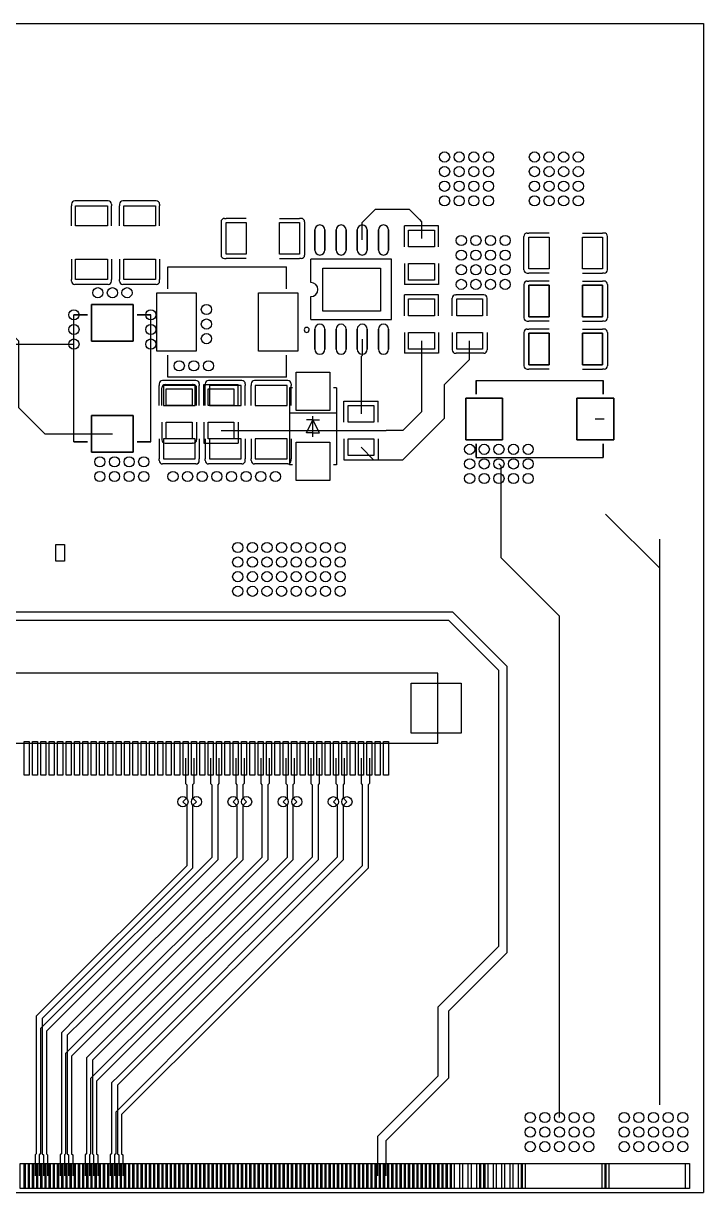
# Model space of a CAD drawing. Header units: millimetres. Extents: x 1 to 83, y 1 to 71.
# Drawn here: x 42.3 to 83, y 1 to 71 of the extents above; entities that cross this region are included whole.
import ezdxf

# ---------------------------------------------------------------- set-up
doc = ezdxf.new("R2010")
doc.units = ezdxf.units.MM

msp = doc.modelspace()

# ---------------------------------------------------------------- linework, layer by layer
for points in [[(1.006, 71), (82.996, 71)], [(82.996, 71), (82.996, 1)], [(47.375, 60.375), (45.375, 60.375)], [(50.25, 60.375), (48.25, 60.375)], [(45.175, 60.175), (45.175, 60.075)], [(45.175, 58.875), (45.175, 60.075)], [(47.575, 60.175), (47.575, 60.075)], [(47.575, 58.875), (47.575, 60.075)], [(48.05, 60.175), (48.05, 60.075)], [(48.05, 58.875), (48.05, 60.075)], [(50.45, 60.175), (50.45, 60.075)], [(50.45, 58.875), (50.45, 60.075)], [(62.575, 58.032), (62.575, 59.075), (63.375, 59.875), (65.375, 59.875), (66, 59.25)], [(54.125, 59.125), (54.125, 57.125)], [(54.325, 59.325), (54.425, 59.325)], [(55.625, 59.325), (54.425, 59.325)], [(57.625, 59.325), (58.825, 59.325)], [(58.925, 59.325), (58.825, 59.325)], [(59.125, 59.125), (59.125, 57.125)], [(65.105, 57.625), (65.105, 58.875)], [(67.145, 58.875), (65.105, 58.875)], [(66, 59.25), (66.125, 59.125), (66.125, 58.125)], [(67.145, 57.625), (67.145, 58.875)], [(72.25, 56.25), (72.25, 58.25)], [(72.45, 58.45), (72.55, 58.45)], [(73.75, 58.45), (72.55, 58.45)], [(75.75, 58.45), (76.95, 58.45)], [(77.05, 58.45), (76.95, 58.45)], [(77.25, 56.25), (77.25, 58.25)], [(45.175, 56.875), (45.175, 55.675)], [(47.575, 56.875), (47.575, 55.675)], [(48.05, 56.875), (48.05, 55.675)], [(50.45, 56.875), (50.45, 55.675)], [(54.325, 56.925), (54.425, 56.925)], [(55.625, 56.925), (54.425, 56.925)], [(57.625, 56.925), (58.825, 56.925)], [(58.925, 56.925), (58.825, 56.925)], [(59.502, 53.282), (64.328, 53.282), (64.328, 56.889), (59.527, 56.889), (59.502, 56.889)], [(59.502, 55.48), (59.502, 56.889)], [(50.95, 56.425), (58.05, 56.425)], [(50.95, 55.106), (50.95, 56.425)], [(58.05, 55.106), (58.05, 56.425)], [(65.105, 56.625), (65.105, 55.375)], [(67.145, 56.625), (67.145, 55.375)], [(72.45, 56.05), (72.55, 56.05)], [(73.75, 56.05), (72.55, 56.05)], [(75.75, 56.05), (76.95, 56.05)], [(77.05, 56.05), (76.95, 56.05)], [(28.69, 55.56), (28.69, 54.185), (29.5, 53.375), (40.625, 53.375), (42, 52), (42, 48), (43.575, 46.425), (47.625, 46.425)], [(45.175, 55.575), (45.175, 55.675)], [(47.375, 55.375), (45.375, 55.375)], [(47.575, 55.575), (47.575, 55.675)], [(48.05, 55.575), (48.05, 55.675)], [(50.25, 55.375), (48.25, 55.375)], [(50.45, 55.575), (50.45, 55.675)], [(67.145, 55.375), (65.105, 55.375)], [(72.25, 55.375), (72.25, 53.375)], [(72.25, 55.375), (72.25, 53.375)], [(72.45, 55.575), (72.55, 55.575)], [(72.45, 55.575), (72.55, 55.575)], [(73.75, 55.575), (72.55, 55.575)], [(73.75, 55.575), (72.55, 55.575)], [(75.75, 55.575), (76.95, 55.575)], [(75.75, 55.575), (76.95, 55.575)], [(77.05, 55.575), (76.95, 55.575)], [(77.05, 55.575), (76.95, 55.575)], [(77.25, 55.375), (77.25, 53.375)], [(77.25, 55.375), (77.25, 53.375)], [(59.502, 53.282), (59.502, 54.643)], [(65.105, 53.5), (65.105, 54.75)], [(67.145, 54.75), (65.105, 54.75)], [(67.145, 53.5), (67.145, 54.75)], [(68.16, 54.75), (68.2, 54.75)], [(69.8, 54.75), (68.2, 54.75)], [(69.82, 54.75), (69.8, 54.75)], [(69.84, 54.75), (69.8, 54.75)], [(67.96, 53.5), (67.96, 54.55)], [(70.04, 53.5), (70.04, 54.55)], [(45.325, 45.95), (45.325, 53.55)], [(45.325, 53.55), (46.144, 53.55)], [(45.325, 45.95), (45.325, 53.55)], [(46.144, 53.55), (45.325, 53.55)], [(49.106, 53.55), (49.925, 53.55)], [(49.925, 53.55), (49.106, 53.55)], [(49.925, 45.95), (49.925, 53.55)], [(49.925, 45.95), (49.925, 53.55)], [(72.45, 53.175), (72.55, 53.175)], [(72.45, 53.175), (72.55, 53.175)], [(72.45, 52.7), (72.55, 52.7)], [(72.45, 52.7), (72.55, 52.7)], [(73.75, 53.175), (72.55, 53.175)], [(73.75, 53.175), (72.55, 53.175)], [(73.75, 52.7), (72.55, 52.7)], [(73.75, 52.7), (72.55, 52.7)], [(75.75, 53.175), (76.95, 53.175)], [(75.75, 53.175), (76.95, 53.175)], [(75.75, 52.7), (76.95, 52.7)], [(75.75, 52.7), (76.95, 52.7)], [(77.05, 53.175), (76.95, 53.175)], [(77.05, 53.175), (76.95, 53.175)], [(77.05, 52.7), (76.95, 52.7)], [(77.05, 52.7), (76.95, 52.7)], [(36.309, 47.94), (36.309, 50.061), (38.049, 51.801), (45.326, 51.801)], [(62.499, 45.624), (63.251, 44.875), (64.999, 44.875), (67.501, 47.375), (67.501, 49.376), (68.999, 50.875), (68.999, 52)], [(62.575, 52.088), (62.575, 51.125), (62.5, 51.05), (62.5, 47.625)], [(65.105, 52.5), (65.105, 51.25)], [(66.125, 52), (66.125, 49.5)], [(67.145, 52.5), (67.145, 51.25)], [(67.96, 52.5), (67.96, 51.45)], [(70.04, 52.5), (70.04, 51.45)], [(72.25, 52.5), (72.25, 50.5)], [(72.25, 52.5), (72.25, 50.5)], [(77.25, 52.5), (77.25, 50.5)], [(77.25, 52.5), (77.25, 50.5)], [(50.95, 49.825), (50.95, 51.144)], [(58.05, 49.825), (58.05, 51.144)], [(67.145, 51.25), (65.105, 51.25)], [(68.16, 51.25), (68.2, 51.25)], [(69.8, 51.25), (68.2, 51.25)], [(69.84, 51.25), (69.8, 51.25)], [(63.5, 1.999), (63.5, 4.374), (67.125, 8.001), (67.125, 12.126), (70.749, 15.751), (70.749, 32.25), (67.749, 35.25), (38.001, 35.25), (31.874, 41.374), (29.126, 41.374), (26.375, 44.125), (26.375, 49.375), (27.501, 50.5), (32.499, 50.5), (33.769, 49.23), (33.769, 47.94)], [(58.05, 49.825), (50.95, 49.825)], [(72.45, 50.3), (72.55, 50.3)], [(72.45, 50.3), (72.55, 50.3)], [(73.75, 50.3), (72.55, 50.3)], [(73.75, 50.3), (72.55, 50.3)], [(75.75, 50.3), (76.95, 50.3)], [(75.75, 50.3), (76.95, 50.3)], [(77.05, 50.3), (76.95, 50.3)], [(77.05, 50.3), (76.95, 50.3)], [(50.425, 49.425), (50.425, 49.325)], [(50.425, 48.125), (50.425, 49.325)], [(50.585, 48.125), (50.585, 49.175)], [(52.625, 49.625), (50.625, 49.625)], [(50.785, 49.375), (50.825, 49.375)], [(50.825, 49.375), (52.425, 49.375)], [(52.465, 49.375), (52.425, 49.375)], [(52.665, 48.125), (52.665, 49.175)], [(52.825, 49.425), (52.825, 49.325)], [(52.825, 48.125), (52.825, 49.325)], [(53.105, 48.125), (53.105, 49.375)], [(53.105, 49.375), (55.145, 49.375)], [(53.175, 49.425), (53.175, 49.325)], [(53.175, 48.125), (53.175, 49.325)], [(55.375, 49.625), (53.375, 49.625)], [(55.145, 48.125), (55.145, 49.375)], [(55.575, 49.425), (55.575, 49.325)], [(55.575, 48.125), (55.575, 49.325)], [(55.925, 49.425), (55.925, 49.325)], [(55.925, 48.125), (55.925, 49.325)], [(58.125, 49.625), (56.125, 49.625)], [(58.225, 49.175), (58.225, 44.575)], [(58.394, 49.175), (58.225, 49.175)], [(58.325, 49.425), (58.325, 49.325)], [(58.325, 48.125), (58.325, 49.325)], [(61.025, 49.175), (60.856, 49.175)], [(61.025, 49.175), (61.025, 44.575)], [(66.124, 49.5), (66.124, 47.75), (65.001, 46.625), (64, 46.625)], [(69.393, 49.618), (76.993, 49.618)], [(69.393, 49.618), (69.393, 48.8)], [(69.393, 49.618), (76.993, 49.618)], [(69.393, 48.8), (69.393, 49.618)], [(76.993, 49.618), (76.993, 48.8)], [(76.993, 48.8), (76.993, 49.618)], [(61.48, 47.125), (61.48, 48.375)], [(61.48, 48.375), (63.52, 48.375)], [(63.52, 47.125), (63.52, 48.375)], [(58.225, 47.675), (61.025, 47.675)], [(50.585, 47.125), (50.585, 46.075)], [(52.665, 47.125), (52.665, 46.075)], [(53.105, 47.125), (53.105, 45.875)], [(55.145, 47.125), (55.145, 45.875)], [(59.625, 47.256), (59.244, 47.256)], [(59.244, 46.494), (59.625, 47.256)], [(59.625, 46.24), (59.625, 47.475)], [(59.625, 47.256), (60.006, 47.256)], [(60.006, 46.494), (59.625, 47.256)], [(76.518, 47.318), (77.057, 47.318)], [(54.125, 46.625), (60.625, 46.625)], [(59.625, 46.494), (59.244, 46.494)], [(59.625, 46.494), (60.006, 46.494)], [(60.5, 46.625), (64, 46.625)], [(64, 1.999), (64, 4.125), (67.749, 7.874), (67.749, 11.875), (71.25, 15.375), (71.25, 32.499), (68.001, 35.75), (38.491, 35.75), (28.674, 45.565)], [(45.325, 45.95), (46.144, 45.95)], [(46.144, 45.95), (45.325, 45.95)], [(49.106, 45.95), (49.925, 45.95)], [(49.925, 45.95), (49.106, 45.95)], [(50.425, 46.125), (50.425, 44.925)], [(50.785, 45.875), (50.825, 45.875)], [(50.805, 45.875), (50.825, 45.875)], [(50.825, 45.875), (52.425, 45.875)], [(52.465, 45.875), (52.425, 45.875)], [(52.825, 46.125), (52.825, 44.925)], [(53.105, 45.875), (55.145, 45.875)], [(53.175, 46.125), (53.175, 44.925)], [(55.575, 46.125), (55.575, 44.925)], [(55.925, 46.125), (55.925, 44.925)], [(58.325, 46.125), (58.325, 44.925)], [(61.48, 46.125), (61.48, 44.875)], [(63.52, 46.125), (63.52, 44.875)], [(69.393, 45.837), (69.393, 45.018)], [(69.393, 45.018), (69.393, 45.837)], [(76.993, 45.837), (76.993, 45.018)], [(76.993, 45.018), (76.993, 45.837)], [(50.425, 44.825), (50.425, 44.925)], [(52.825, 44.825), (52.825, 44.925)], [(53.175, 44.825), (53.175, 44.925)], [(55.575, 44.825), (55.575, 44.925)], [(55.925, 44.825), (55.925, 44.925)], [(58.325, 44.825), (58.325, 44.925)], [(61.48, 44.875), (63.52, 44.875)], [(69.393, 45.018), (76.993, 45.018)], [(69.393, 45.018), (76.993, 45.018)], [(52.625, 44.625), (50.625, 44.625)], [(55.375, 44.625), (53.375, 44.625)], [(58.125, 44.625), (56.125, 44.625)], [(58.394, 44.575), (58.225, 44.575)], [(61.025, 44.575), (60.856, 44.575)], [(74.374, 5.499), (74.374, 35.502), (70.876, 38.999), (70.876, 44.501), (70.749, 44.625)], [(80.375, 37.811), (80.375, 38.375), (77.125, 41.625)], [(80.376, 6.251), (80.375, 40.125)], [(53.5, 27), (53.5, 25.492), (53.572, 25.419), (53.572, 24.403), (53.572, 21.072), (44.5, 12), (43.322, 10.822), (43.322, 4.347), (43.322, 3.331), (43.25, 3.258), (43.25, 2)], [(54, 27), (54, 25.492), (53.927, 25.419), (53.927, 24.403), (53.927, 20.925), (44.855, 11.853), (43.677, 10.675), (43.677, 4.347), (43.677, 3.331), (43.75, 3.258), (43.75, 2)], [(56.5, 27), (56.5, 25.492), (56.572, 25.419), (56.572, 24.403), (56.572, 21.072), (46, 10.5), (44.822, 9.322), (44.822, 4.346), (44.822, 3.33), (44.75, 3.258), (44.75, 2)], [(57, 27), (57, 25.492), (56.927, 25.419), (56.927, 24.403), (56.927, 20.925), (46.355, 10.353), (45.177, 9.175), (45.177, 4.346), (45.177, 3.33), (45.25, 3.258), (45.25, 2)], [(59.5, 27), (59.5, 25.492), (59.573, 25.42), (59.573, 24.404), (59.573, 21.073), (51, 12.5), (46.322, 7.822), (46.322, 4.347), (46.322, 3.331), (46.25, 3.258), (46.25, 2)], [(60, 27), (60, 25.492), (59.928, 25.42), (59.928, 24.404), (59.928, 20.926), (51.355, 12.353), (46.677, 7.675), (46.677, 4.347), (46.677, 3.331), (46.75, 3.258), (46.75, 2)], [(62.5, 27), (62.5, 25.492), (62.573, 25.42), (62.573, 24.404), (62.573, 20.573), (54, 12), (47.822, 5.822), (47.822, 4.346), (47.822, 3.33), (47.75, 3.258), (47.75, 2)], [(63, 27), (63, 25.492), (62.928, 25.42), (62.928, 24.404), (62.928, 20.426), (54.355, 11.853), (48.177, 5.675), (48.177, 4.346), (48.177, 3.33), (48.25, 3.258), (48.25, 2)], [(52, 27), (52, 25.492), (52.072, 25.42), (52.072, 24.633), (51.843, 24.404)], [(52.5, 27), (52.5, 25.492), (52.427, 25.42), (52.427, 24.633), (52.656, 24.404)], [(55, 27), (55, 25.492), (55.072, 25.42), (55.072, 24.633), (54.843, 24.404)], [(55.5, 27), (55.5, 25.492), (55.427, 25.42), (55.427, 24.633), (55.656, 24.404)], [(58, 27), (58, 25.492), (58.072, 25.42), (58.072, 24.633), (57.843, 24.404)], [(58.5, 27), (58.5, 25.492), (58.427, 25.42), (58.427, 24.633), (58.656, 24.404)], [(61, 27), (61, 25.492), (61.073, 25.419), (61.073, 24.632), (60.844, 24.403)], [(61.5, 27), (61.5, 25.492), (61.428, 25.419), (61.428, 24.632), (61.657, 24.403)], [(51.843, 24.404), (52.072, 24.175), (52.072, 23.896), (52.072, 22.88)], [(52.656, 24.404), (52.427, 24.175), (52.427, 23.896), (52.427, 22.88)], [(54.843, 24.404), (55.072, 24.175), (55.072, 23.896), (55.072, 22.88)], [(55.656, 24.404), (55.427, 24.175), (55.427, 23.896), (55.427, 22.88)], [(57.843, 24.404), (58.072, 24.175), (58.072, 23.896), (58.072, 22.88)], [(58.656, 24.404), (58.427, 24.175), (58.427, 23.896), (58.427, 22.88)], [(60.844, 24.403), (61.073, 24.174), (61.073, 23.895), (61.073, 22.879)], [(61.657, 24.403), (61.428, 24.174), (61.428, 23.895), (61.428, 22.879)], [(52.072, 22.88), (52.072, 22.372), (52.072, 21.356), (52.072, 20.572), (44, 12.5), (43.072, 11.572), (43.072, 4.347), (43.072, 3.331), (43, 3.258), (43, 2)], [(52.427, 22.88), (52.427, 22.372), (52.427, 21.356), (52.427, 20.425), (44.355, 12.353), (43.427, 11.425), (43.427, 4.347), (43.427, 3.331), (43.5, 3.258), (43.5, 2)], [(55.072, 22.88), (55.072, 22.372), (55.072, 21.356), (55.072, 21.072), (45.5, 11.5), (44.572, 10.572), (44.572, 4.347), (44.572, 3.331), (44.5, 3.258), (44.5, 2)], [(55.427, 22.88), (55.427, 22.372), (55.427, 21.356), (55.427, 20.925), (45.855, 11.353), (44.927, 10.425), (44.927, 4.347), (44.927, 3.331), (45, 3.258), (45, 2)], [(58.072, 22.88), (58.072, 22.372), (58.072, 21.356), (58.072, 21.072), (48.5, 11.5), (46.072, 9.072), (46.072, 4.347), (46.072, 3.331), (46, 3.258), (46, 2)], [(58.427, 22.88), (58.427, 22.372), (58.427, 21.356), (58.427, 20.925), (48.855, 11.353), (46.427, 8.925), (46.427, 4.347), (46.427, 3.331), (46.5, 3.258), (46.5, 2)], [(61.073, 22.879), (61.073, 22.371), (61.073, 21.355), (61.073, 21.073), (48, 8), (47.572, 7.572), (47.572, 4.347), (47.572, 3.331), (47.5, 3.258), (47.5, 2)], [(61.428, 22.879), (61.428, 22.371), (61.428, 21.355), (61.428, 20.926), (48.355, 7.853), (47.927, 7.425), (47.927, 4.347), (47.927, 3.331), (48, 3.258), (48, 2)], [(40.506, 1), (82.996, 1)]]:
    msp.add_lwpolyline(points)
for points in [[(47.325, 60.075), (47.325, 58.875), (45.425, 58.875), (45.425, 60.075)], [(50.2, 60.075), (50.2, 58.875), (48.3, 58.875), (48.3, 60.075)], [(54.425, 59.075), (55.625, 59.075), (55.625, 57.175), (54.425, 57.175)], [(57.625, 59.075), (58.825, 59.075), (58.825, 57.175), (57.625, 57.175)], [(59.735, 58.632), (59.735, 57.432)], [(60.335, 58.632), (60.335, 57.432)], [(61.005, 58.632), (61.005, 57.432)], [(61.605, 58.632), (61.605, 57.432)], [(62.275, 58.632), (62.275, 57.432)], [(62.875, 58.632), (62.875, 57.432)], [(63.545, 58.632), (63.545, 57.432)], [(64.145, 58.632), (64.145, 57.432)], [(66.9, 58.625), (66.9, 57.625), (65.35, 57.625), (65.35, 58.625)], [(73.75, 56.3), (72.55, 56.3), (72.55, 58.2), (73.75, 58.2)], [(76.95, 56.3), (75.75, 56.3), (75.75, 58.2), (76.95, 58.2)], [(47.325, 56.875), (47.325, 55.675), (45.425, 55.675), (45.425, 56.875)], [(50.2, 56.875), (50.2, 55.675), (48.3, 55.675), (48.3, 56.875)], [(63.665, 53.78), (60.215, 53.78), (60.215, 56.34), (63.665, 56.34)], [(66.9, 56.625), (66.9, 55.625), (65.35, 55.625), (65.35, 56.625)], [(72.55, 55.325), (73.75, 55.325), (73.75, 53.425), (72.55, 53.425)], [(73.75, 55.325), (72.55, 55.325), (72.55, 53.425), (73.75, 53.425)], [(75.75, 55.325), (76.95, 55.325), (76.95, 53.425), (75.75, 53.425)], [(76.95, 55.325), (75.75, 55.325), (75.75, 53.425), (76.95, 53.425)], [(52.64, 51.375), (50.29, 51.375), (50.29, 54.875), (52.64, 54.875)], [(58.71, 51.375), (56.36, 51.375), (56.36, 54.875), (58.71, 54.875)], [(48.875, 54.175), (48.875, 51.975), (46.375, 51.975), (46.375, 54.175)], [(46.375, 54.175), (46.375, 51.975), (48.875, 51.975), (48.875, 54.175)], [(66.9, 54.5), (66.9, 53.5), (65.35, 53.5), (65.35, 54.5)], [(69.775, 54.5), (69.775, 53.5), (68.225, 53.5), (68.225, 54.5)], [(59.735, 52.688), (59.735, 51.488)], [(60.335, 52.688), (60.335, 51.488)], [(61.005, 52.688), (61.005, 51.488)], [(61.605, 52.688), (61.605, 51.488)], [(62.275, 52.688), (62.275, 51.488)], [(62.875, 52.688), (62.875, 51.488)], [(63.545, 52.688), (63.545, 51.488)], [(64.145, 52.688), (64.145, 51.488)], [(66.9, 52.5), (66.9, 51.5), (65.35, 51.5), (65.35, 52.5)], [(69.775, 52.5), (69.775, 51.5), (68.225, 51.5), (68.225, 52.5)], [(72.55, 52.45), (73.75, 52.45), (73.75, 50.55), (72.55, 50.55)], [(73.75, 52.45), (72.55, 52.45), (72.55, 50.55), (73.75, 50.55)], [(75.75, 52.45), (76.95, 52.45), (76.95, 50.55), (75.75, 50.55)], [(76.95, 52.45), (75.75, 52.45), (75.75, 50.55), (76.95, 50.55)], [(58.625, 47.825), (58.625, 50.125), (60.625, 50.125), (60.625, 47.825)], [(52.575, 48.125), (52.575, 49.325), (50.675, 49.325), (50.675, 48.125)], [(50.85, 48.125), (50.85, 49.125), (52.4, 49.125), (52.4, 48.125)], [(53.35, 48.125), (53.35, 49.125), (54.9, 49.125), (54.9, 48.125)], [(55.325, 48.125), (55.325, 49.325), (53.425, 49.325), (53.425, 48.125)], [(58.075, 48.125), (58.075, 49.325), (56.175, 49.325), (56.175, 48.125)], [(70.968, 48.568), (68.768, 48.568), (68.768, 46.068), (70.968, 46.068)], [(70.968, 46.068), (68.768, 46.068), (68.768, 48.568), (70.968, 48.568)], [(70.968, 48.568), (68.768, 48.568), (68.768, 46.068), (70.968, 46.068)], [(77.618, 46.068), (75.418, 46.068), (75.418, 48.568), (77.618, 48.568)], [(77.618, 48.568), (75.418, 48.568), (75.418, 46.068), (77.618, 46.068)], [(61.725, 47.125), (61.725, 48.125), (63.275, 48.125), (63.275, 47.125)], [(48.875, 47.525), (48.875, 45.325), (46.375, 45.325), (46.375, 47.525)], [(46.375, 47.525), (46.375, 45.325), (48.875, 45.325), (48.875, 47.525)], [(50.85, 46.125), (50.85, 47.125), (52.4, 47.125), (52.4, 46.125)], [(53.35, 46.125), (53.35, 47.125), (54.9, 47.125), (54.9, 46.125)], [(52.575, 44.925), (52.575, 46.125), (50.675, 46.125), (50.675, 44.925)], [(55.325, 44.925), (55.325, 46.125), (53.425, 46.125), (53.425, 44.925)], [(58.075, 44.925), (58.075, 46.125), (56.175, 46.125), (56.175, 44.925)], [(58.625, 43.625), (58.625, 45.925), (60.625, 45.925), (60.625, 43.625)], [(61.725, 45.125), (61.725, 46.125), (63.275, 46.125), (63.275, 45.125)], [(44.75, 38.8), (44.25, 38.8), (44.25, 39.8), (44.75, 39.8)], [(44.75, 38.8), (44.25, 38.8), (44.25, 39.8), (44.75, 39.8)], [(38.9, 27.9), (67.1, 27.9), (67.1, 32.1), (38.9, 32.1), (38.9, 27.9)], [(68.5, 31.5), (68.5, 28.5), (65.5, 28.5), (65.5, 31.5)], [(42.65, 28), (42.65, 26), (42.35, 26), (42.35, 28)], [(43.15, 28), (43.15, 26), (42.85, 26), (42.85, 28)], [(43.65, 28), (43.65, 26), (43.35, 26), (43.35, 28)], [(44.15, 28), (44.15, 26), (43.85, 26), (43.85, 28)], [(44.65, 28), (44.65, 26), (44.35, 26), (44.35, 28)], [(45.15, 28), (45.15, 26), (44.85, 26), (44.85, 28)], [(45.65, 28), (45.65, 26), (45.35, 26), (45.35, 28)], [(46.15, 28), (46.15, 26), (45.85, 26), (45.85, 28)], [(46.65, 28), (46.65, 26), (46.35, 26), (46.35, 28)], [(47.15, 28), (47.15, 26), (46.85, 26), (46.85, 28)], [(47.65, 28), (47.65, 26), (47.35, 26), (47.35, 28)], [(48.15, 28), (48.15, 26), (47.85, 26), (47.85, 28)], [(48.65, 28), (48.65, 26), (48.35, 26), (48.35, 28)], [(49.15, 28), (49.15, 26), (48.85, 26), (48.85, 28)], [(49.65, 28), (49.65, 26), (49.35, 26), (49.35, 28)], [(50.15, 28), (50.15, 26), (49.85, 26), (49.85, 28)], [(50.65, 28), (50.65, 26), (50.35, 26), (50.35, 28)], [(51.15, 28), (51.15, 26), (50.85, 26), (50.85, 28)], [(51.65, 28), (51.65, 26), (51.35, 26), (51.35, 28)], [(52.15, 28), (52.15, 26), (51.85, 26), (51.85, 28)], [(52.65, 28), (52.65, 26), (52.35, 26), (52.35, 28)], [(53.15, 28), (53.15, 26), (52.85, 26), (52.85, 28)], [(53.65, 28), (53.65, 26), (53.35, 26), (53.35, 28)], [(54.15, 28), (54.15, 26), (53.85, 26), (53.85, 28)], [(54.65, 28), (54.65, 26), (54.35, 26), (54.35, 28)], [(55.15, 28), (55.15, 26), (54.85, 26), (54.85, 28)], [(55.65, 28), (55.65, 26), (55.35, 26), (55.35, 28)], [(56.15, 28), (56.15, 26), (55.85, 26), (55.85, 28)], [(56.65, 28), (56.65, 26), (56.35, 26), (56.35, 28)], [(57.15, 28), (57.15, 26), (56.85, 26), (56.85, 28)], [(57.65, 28), (57.65, 26), (57.35, 26), (57.35, 28)], [(58.15, 28), (58.15, 26), (57.85, 26), (57.85, 28)], [(58.65, 28), (58.65, 26), (58.35, 26), (58.35, 28)], [(59.15, 28), (59.15, 26), (58.85, 26), (58.85, 28)], [(59.65, 28), (59.65, 26), (59.35, 26), (59.35, 28)], [(60.15, 28), (60.15, 26), (59.85, 26), (59.85, 28)], [(60.65, 28), (60.65, 26), (60.35, 26), (60.35, 28)], [(61.15, 28), (61.15, 26), (60.85, 26), (60.85, 28)], [(61.65, 28), (61.65, 26), (61.35, 26), (61.35, 28)], [(62.15, 28), (62.15, 26), (61.85, 26), (61.85, 28)], [(62.65, 28), (62.65, 26), (62.35, 26), (62.35, 28)], [(63.15, 28), (63.15, 26), (62.85, 26), (62.85, 28)], [(63.65, 28), (63.65, 26), (63.35, 26), (63.35, 28)], [(64.15, 28), (64.15, 26), (63.85, 26), (63.85, 28)], [(42.4, 1.25), (42.1, 1.25), (42.1, 2.75), (42.4, 2.75)], [(42.65, 1.25), (42.35, 1.25), (42.35, 2.75), (42.65, 2.75)], [(42.9, 1.25), (42.6, 1.25), (42.6, 2.75), (42.9, 2.75)], [(43.15, 1.25), (42.85, 1.25), (42.85, 2.75), (43.15, 2.75)], [(43.4, 1.25), (43.1, 1.25), (43.1, 2.75), (43.4, 2.75)], [(43.65, 1.25), (43.35, 1.25), (43.35, 2.75), (43.65, 2.75)], [(43.9, 1.25), (43.6, 1.25), (43.6, 2.75), (43.9, 2.75)], [(44.15, 1.25), (43.85, 1.25), (43.85, 2.75), (44.15, 2.75)], [(44.4, 1.25), (44.1, 1.25), (44.1, 2.75), (44.4, 2.75)], [(44.65, 1.25), (44.35, 1.25), (44.35, 2.75), (44.65, 2.75)], [(44.9, 1.25), (44.6, 1.25), (44.6, 2.75), (44.9, 2.75)], [(45.15, 1.25), (44.85, 1.25), (44.85, 2.75), (45.15, 2.75)], [(45.4, 1.25), (45.1, 1.25), (45.1, 2.75), (45.4, 2.75)], [(45.65, 1.25), (45.35, 1.25), (45.35, 2.75), (45.65, 2.75)], [(45.9, 1.25), (45.6, 1.25), (45.6, 2.75), (45.9, 2.75)], [(46.15, 1.25), (45.85, 1.25), (45.85, 2.75), (46.15, 2.75)], [(46.4, 1.25), (46.1, 1.25), (46.1, 2.75), (46.4, 2.75)], [(46.65, 1.25), (46.35, 1.25), (46.35, 2.75), (46.65, 2.75)], [(46.9, 1.25), (46.6, 1.25), (46.6, 2.75), (46.9, 2.75)], [(47.15, 1.25), (46.85, 1.25), (46.85, 2.75), (47.15, 2.75)], [(47.4, 1.25), (47.1, 1.25), (47.1, 2.75), (47.4, 2.75)], [(47.65, 1.25), (47.35, 1.25), (47.35, 2.75), (47.65, 2.75)], [(47.9, 1.25), (47.6, 1.25), (47.6, 2.75), (47.9, 2.75)], [(48.15, 1.25), (47.85, 1.25), (47.85, 2.75), (48.15, 2.75)], [(48.4, 1.25), (48.1, 1.25), (48.1, 2.75), (48.4, 2.75)], [(48.65, 1.25), (48.35, 1.25), (48.35, 2.75), (48.65, 2.75)], [(48.9, 1.25), (48.6, 1.25), (48.6, 2.75), (48.9, 2.75)], [(49.15, 1.25), (48.85, 1.25), (48.85, 2.75), (49.15, 2.75)], [(49.4, 1.25), (49.1, 1.25), (49.1, 2.75), (49.4, 2.75)], [(49.65, 1.25), (49.35, 1.25), (49.35, 2.75), (49.65, 2.75)], [(49.9, 1.25), (49.6, 1.25), (49.6, 2.75), (49.9, 2.75)], [(50.15, 1.25), (49.85, 1.25), (49.85, 2.75), (50.15, 2.75)], [(50.4, 1.25), (50.1, 1.25), (50.1, 2.75), (50.4, 2.75)], [(50.65, 1.25), (50.35, 1.25), (50.35, 2.75), (50.65, 2.75)], [(50.9, 1.25), (50.6, 1.25), (50.6, 2.75), (50.9, 2.75)], [(51.15, 1.25), (50.85, 1.25), (50.85, 2.75), (51.15, 2.75)], [(51.4, 1.25), (51.1, 1.25), (51.1, 2.75), (51.4, 2.75)], [(51.65, 1.25), (51.35, 1.25), (51.35, 2.75), (51.65, 2.75)], [(51.9, 1.25), (51.6, 1.25), (51.6, 2.75), (51.9, 2.75)], [(52.15, 1.25), (51.85, 1.25), (51.85, 2.75), (52.15, 2.75)], [(52.4, 1.25), (52.1, 1.25), (52.1, 2.75), (52.4, 2.75)], [(52.65, 1.25), (52.35, 1.25), (52.35, 2.75), (52.65, 2.75)], [(52.9, 1.25), (52.6, 1.25), (52.6, 2.75), (52.9, 2.75)], [(53.15, 1.25), (52.85, 1.25), (52.85, 2.75), (53.15, 2.75)], [(53.4, 1.25), (53.1, 1.25), (53.1, 2.75), (53.4, 2.75)], [(53.65, 1.25), (53.35, 1.25), (53.35, 2.75), (53.65, 2.75)], [(53.9, 1.25), (53.6, 1.25), (53.6, 2.75), (53.9, 2.75)], [(54.15, 1.25), (53.85, 1.25), (53.85, 2.75), (54.15, 2.75)], [(54.4, 1.25), (54.1, 1.25), (54.1, 2.75), (54.4, 2.75)], [(54.65, 1.25), (54.35, 1.25), (54.35, 2.75), (54.65, 2.75)], [(54.9, 1.25), (54.6, 1.25), (54.6, 2.75), (54.9, 2.75)], [(55.15, 1.25), (54.85, 1.25), (54.85, 2.75), (55.15, 2.75)], [(55.4, 1.25), (55.1, 1.25), (55.1, 2.75), (55.4, 2.75)], [(55.65, 1.25), (55.35, 1.25), (55.35, 2.75), (55.65, 2.75)], [(55.9, 1.25), (55.6, 1.25), (55.6, 2.75), (55.9, 2.75)], [(56.15, 1.25), (55.85, 1.25), (55.85, 2.75), (56.15, 2.75)], [(56.4, 1.25), (56.1, 1.25), (56.1, 2.75), (56.4, 2.75)], [(56.65, 1.25), (56.35, 1.25), (56.35, 2.75), (56.65, 2.75)], [(56.9, 1.25), (56.6, 1.25), (56.6, 2.75), (56.9, 2.75)], [(57.15, 1.25), (56.85, 1.25), (56.85, 2.75), (57.15, 2.75)], [(57.4, 1.25), (57.1, 1.25), (57.1, 2.75), (57.4, 2.75)], [(57.65, 1.25), (57.35, 1.25), (57.35, 2.75), (57.65, 2.75)], [(57.9, 1.25), (57.6, 1.25), (57.6, 2.75), (57.9, 2.75)], [(58.15, 1.25), (57.85, 1.25), (57.85, 2.75), (58.15, 2.75)], [(58.4, 1.25), (58.1, 1.25), (58.1, 2.75), (58.4, 2.75)], [(58.65, 1.25), (58.35, 1.25), (58.35, 2.75), (58.65, 2.75)], [(58.9, 1.25), (58.6, 1.25), (58.6, 2.75), (58.9, 2.75)], [(59.15, 1.25), (58.85, 1.25), (58.85, 2.75), (59.15, 2.75)], [(59.4, 1.25), (59.1, 1.25), (59.1, 2.75), (59.4, 2.75)], [(59.65, 1.25), (59.35, 1.25), (59.35, 2.75), (59.65, 2.75)], [(59.9, 1.25), (59.6, 1.25), (59.6, 2.75), (59.9, 2.75)], [(60.15, 1.25), (59.85, 1.25), (59.85, 2.75), (60.15, 2.75)], [(60.4, 1.25), (60.1, 1.25), (60.1, 2.75), (60.4, 2.75)], [(60.65, 1.25), (60.35, 1.25), (60.35, 2.75), (60.65, 2.75)], [(60.9, 1.25), (60.6, 1.25), (60.6, 2.75), (60.9, 2.75)], [(61.15, 1.25), (60.85, 1.25), (60.85, 2.75), (61.15, 2.75)], [(61.4, 1.25), (61.1, 1.25), (61.1, 2.75), (61.4, 2.75)], [(61.65, 1.25), (61.35, 1.25), (61.35, 2.75), (61.65, 2.75)], [(61.9, 1.25), (61.6, 1.25), (61.6, 2.75), (61.9, 2.75)], [(62.15, 1.25), (61.85, 1.25), (61.85, 2.75), (62.15, 2.75)], [(62.4, 1.25), (62.1, 1.25), (62.1, 2.75), (62.4, 2.75)], [(62.65, 1.25), (62.35, 1.25), (62.35, 2.75), (62.65, 2.75)], [(62.9, 1.25), (62.6, 1.25), (62.6, 2.75), (62.9, 2.75)], [(63.15, 1.25), (62.85, 1.25), (62.85, 2.75), (63.15, 2.75)], [(63.4, 1.25), (63.1, 1.25), (63.1, 2.75), (63.4, 2.75)], [(63.65, 1.25), (63.35, 1.25), (63.35, 2.75), (63.65, 2.75)], [(63.9, 1.25), (63.6, 1.25), (63.6, 2.75), (63.9, 2.75)], [(64.15, 1.25), (63.85, 1.25), (63.85, 2.75), (64.15, 2.75)], [(64.4, 1.25), (64.1, 1.25), (64.1, 2.75), (64.4, 2.75)], [(64.65, 1.25), (64.35, 1.25), (64.35, 2.75), (64.65, 2.75)], [(64.9, 1.25), (64.6, 1.25), (64.6, 2.75), (64.9, 2.75)], [(65.15, 1.25), (64.85, 1.25), (64.85, 2.75), (65.15, 2.75)], [(65.4, 1.25), (65.1, 1.25), (65.1, 2.75), (65.4, 2.75)], [(65.65, 1.25), (65.35, 1.25), (65.35, 2.75), (65.65, 2.75)], [(65.9, 1.25), (65.6, 1.25), (65.6, 2.75), (65.9, 2.75)], [(66.15, 1.25), (65.85, 1.25), (65.85, 2.75), (66.15, 2.75)], [(66.4, 1.25), (66.1, 1.25), (66.1, 2.75), (66.4, 2.75)], [(66.65, 1.25), (66.35, 1.25), (66.35, 2.75), (66.65, 2.75)], [(66.9, 1.25), (66.6, 1.25), (66.6, 2.75), (66.9, 2.75)], [(67.15, 1.25), (66.85, 1.25), (66.85, 2.75), (67.15, 2.75)], [(67.4, 1.25), (67.1, 1.25), (67.1, 2.75), (67.4, 2.75)], [(67.65, 1.25), (67.35, 1.25), (67.35, 2.75), (67.65, 2.75)], [(67.9, 1.25), (67.6, 1.25), (67.6, 2.75), (67.9, 2.75)], [(69.65, 1.25), (67.85, 1.25), (67.85, 2.75), (69.65, 2.75)], [(68.4, 1.25), (68.1, 1.25), (68.1, 2.75), (68.4, 2.75)], [(68.9, 1.25), (68.6, 1.25), (68.6, 2.75), (68.9, 2.75)], [(69.4, 1.25), (69.1, 1.25), (69.1, 2.75), (69.4, 2.75)], [(69.9, 1.25), (69.6, 1.25), (69.6, 2.75), (69.9, 2.75)], [(72.15, 1.25), (69.85, 1.25), (69.85, 2.75), (72.15, 2.75)], [(70.4, 1.25), (70.1, 1.25), (70.1, 2.75), (70.4, 2.75)], [(70.9, 1.25), (70.6, 1.25), (70.6, 2.75), (70.9, 2.75)], [(71.4, 1.25), (71.1, 1.25), (71.1, 2.75), (71.4, 2.75)], [(71.9, 1.25), (71.6, 1.25), (71.6, 2.75), (71.9, 2.75)], [(76.9, 1.25), (72.1, 1.25), (72.1, 2.75), (76.9, 2.75)], [(77.15, 1.25), (72.35, 1.25), (72.35, 2.75), (77.15, 2.75)], [(81.9, 1.25), (77.1, 1.25), (77.1, 2.75), (81.9, 2.75)], [(82.15, 1.25), (77.35, 1.25), (77.35, 2.75), (82.15, 2.75)]]:
    msp.add_lwpolyline(points, close=True)
for centre in [(67.5, 63), (68.375, 63), (69.25, 63), (70.125, 63), (72.875, 63), (73.75, 63), (74.625, 63), (75.5, 63), (67.5, 62.125), (68.375, 62.125), (69.25, 62.125), (70.125, 62.125), (72.875, 62.125), (73.75, 62.125), (74.625, 62.125), (75.5, 62.125), (67.5, 61.25), (68.375, 61.25), (69.25, 61.25), (70.125, 61.25), (72.875, 61.25), (73.75, 61.25), (74.625, 61.25), (75.5, 61.25), (67.5, 60.375), (68.375, 60.375), (69.25, 60.375), (70.125, 60.375), (72.875, 60.375), (73.75, 60.375), (74.625, 60.375), (75.5, 60.375), (68.5, 58), (69.375, 58), (70.25, 58), (71.125, 58), (68.5, 57.125), (69.375, 57.125), (70.25, 57.125), (71.125, 57.125), (68.5, 56.25), (69.375, 56.25), (70.25, 56.25), (71.125, 56.25), (68.5, 55.375), (69.375, 55.375), (70.25, 55.375), (71.125, 55.375), (46.75, 54.875), (47.625, 54.875), (48.5, 54.875), (53.25, 53.875), (45.325, 53.55), (49.925, 53.55), (53.25, 53), (45.325, 52.675), (49.925, 52.675), (45.325, 51.8), (49.925, 51.8), (53.25, 52.125), (51.625, 50.5), (52.5, 50.5), (53.375, 50.5), (69, 45.5), (69.875, 45.5), (70.75, 45.5), (71.625, 45.5), (72.5, 45.5), (46.875, 44.75), (47.75, 44.75), (48.625, 44.75), (49.5, 44.75), (69, 44.625), (69.875, 44.625), (70.75, 44.625), (71.625, 44.625), (72.5, 44.625), (46.875, 43.875), (47.75, 43.875), (48.625, 43.875), (49.5, 43.875), (51.25, 43.875), (52.125, 43.875), (53, 43.875), (53.875, 43.875), (54.75, 43.875), (55.625, 43.875), (56.5, 43.875), (57.375, 43.875), (69, 43.75), (69.875, 43.75), (70.75, 43.75), (71.625, 43.75), (72.5, 43.75), (55.125, 39.625), (56, 39.625), (56.875, 39.625), (57.75, 39.625), (58.625, 39.625), (59.5, 39.625), (60.375, 39.625), (61.25, 39.625), (55.125, 38.75), (56, 38.75), (56.875, 38.75), (57.75, 38.75), (58.625, 38.75), (59.5, 38.75), (60.375, 38.75), (61.25, 38.75), (55.125, 37.875), (56, 37.875), (56.875, 37.875), (57.75, 37.875), (58.625, 37.875), (59.5, 37.875), (60.375, 37.875), (61.25, 37.875), (55.125, 37), (56, 37), (56.875, 37), (57.75, 37), (58.625, 37), (59.5, 37), (60.375, 37), (61.25, 37), (51.843, 24.404), (52.656, 24.404), (54.843, 24.404), (55.656, 24.404), (57.843, 24.404), (58.656, 24.404), (60.844, 24.403), (61.656, 24.403), (72.625, 5.5), (73.5, 5.5), (74.375, 5.5), (75.25, 5.5), (76.125, 5.5), (78.25, 5.5), (79.125, 5.5), (80, 5.5), (80.875, 5.5), (81.75, 5.5), (72.625, 4.625), (73.5, 4.625), (74.375, 4.625), (75.25, 4.625), (76.125, 4.625), (78.25, 4.625), (79.125, 4.625), (80, 4.625), (80.875, 4.625), (81.75, 4.625), (72.625, 3.75), (73.5, 3.75), (74.375, 3.75), (75.25, 3.75), (76.125, 3.75), (78.25, 3.75), (79.125, 3.75), (80, 3.75), (80.875, 3.75), (81.75, 3.75)]:
    msp.add_circle(centre, 0.305)
for centre, radius, start, end in [((45.375, 60.175), 0.2, 90, 180), ((47.375, 60.175), 0.2, 0, 90), ((48.25, 60.175), 0.2, 90, 180), ((50.25, 60.175), 0.2, 0, 90), ((54.325, 59.125), 0.2, 90, 180), ((58.925, 59.125), 0.2, 0, 90), ((60.035, 58.632), 0.3, 360, 180), ((61.305, 58.632), 0.3, 360, 180), ((62.575, 58.632), 0.3, 360, 180), ((63.845, 58.632), 0.3, 360, 180), ((72.45, 58.25), 0.2, 90, 180), ((77.05, 58.25), 0.2, 0, 90), ((60.035, 57.432), 0.3, 180, 360), ((61.305, 57.432), 0.3, 180, 360), ((62.575, 57.432), 0.3, 180, 360), ((63.845, 57.432), 0.3, 180, 360), ((54.325, 57.125), 0.2, 180, 270), ((58.925, 57.125), 0.2, 270, 0), ((72.45, 56.25), 0.2, 180, 270), ((77.05, 56.25), 0.2, 270, 0), ((45.375, 55.575), 0.2, 180, 270), ((47.375, 55.575), 0.2, 270, 360), ((48.25, 55.575), 0.2, 180, 270), ((50.25, 55.575), 0.2, 270, 360), ((59.502, 55.062), 0.419, 270, 90), ((72.45, 55.375), 0.2, 90, 180), ((72.45, 55.375), 0.2, 90, 180), ((77.05, 55.375), 0.2, 0, 90), ((77.05, 55.375), 0.2, 0, 90), ((68.16, 54.55), 0.2, 90, 180), ((69.84, 54.55), 0.2, 0, 90), ((72.45, 53.375), 0.2, 180, 270), ((72.45, 53.375), 0.2, 180, 270), ((77.05, 53.375), 0.2, 270, 0), ((77.05, 53.375), 0.2, 270, 0), ((59.249, 52.649), 0.15, 90, 89.51493), ((60.035, 52.688), 0.3, 360, 180), ((61.305, 52.688), 0.3, 360, 180), ((62.575, 52.688), 0.3, 360, 180), ((63.845, 52.688), 0.3, 360, 180), ((72.45, 52.5), 0.2, 90, 180), ((72.45, 52.5), 0.2, 90, 180), ((77.05, 52.5), 0.2, 0, 90), ((77.05, 52.5), 0.2, 0, 90), ((60.035, 51.488), 0.3, 180, 360), ((61.305, 51.488), 0.3, 180, 360), ((62.575, 51.488), 0.3, 180, 360), ((63.845, 51.488), 0.3, 180, 360), ((68.16, 51.45), 0.2, 180, 270), ((69.84, 51.45), 0.2, 270, 0), ((72.45, 50.5), 0.2, 180, 270), ((72.45, 50.5), 0.2, 180, 270), ((77.05, 50.5), 0.2, 270, 0), ((77.05, 50.5), 0.2, 270, 0), ((50.625, 49.425), 0.2, 90, 180), ((50.785, 49.175), 0.2, 90, 180), ((52.465, 49.175), 0.2, 0, 90), ((52.625, 49.425), 0.2, 360, 90), ((53.375, 49.425), 0.2, 90, 180), ((55.375, 49.425), 0.2, 360, 90), ((56.125, 49.425), 0.2, 90, 180), ((58.125, 49.425), 0.2, 360, 90), ((50.785, 46.075), 0.2, 180, 270), ((52.465, 46.075), 0.2, 270, 0), ((50.625, 44.825), 0.2, 180, 270), ((52.625, 44.825), 0.2, 270, 0), ((53.375, 44.825), 0.2, 180, 270), ((55.375, 44.825), 0.2, 270, 0), ((56.125, 44.825), 0.2, 180, 270), ((58.125, 44.825), 0.2, 270, 0)]:
    msp.add_arc(centre, radius, start, end)

doc.saveas('drawing.dxf')
